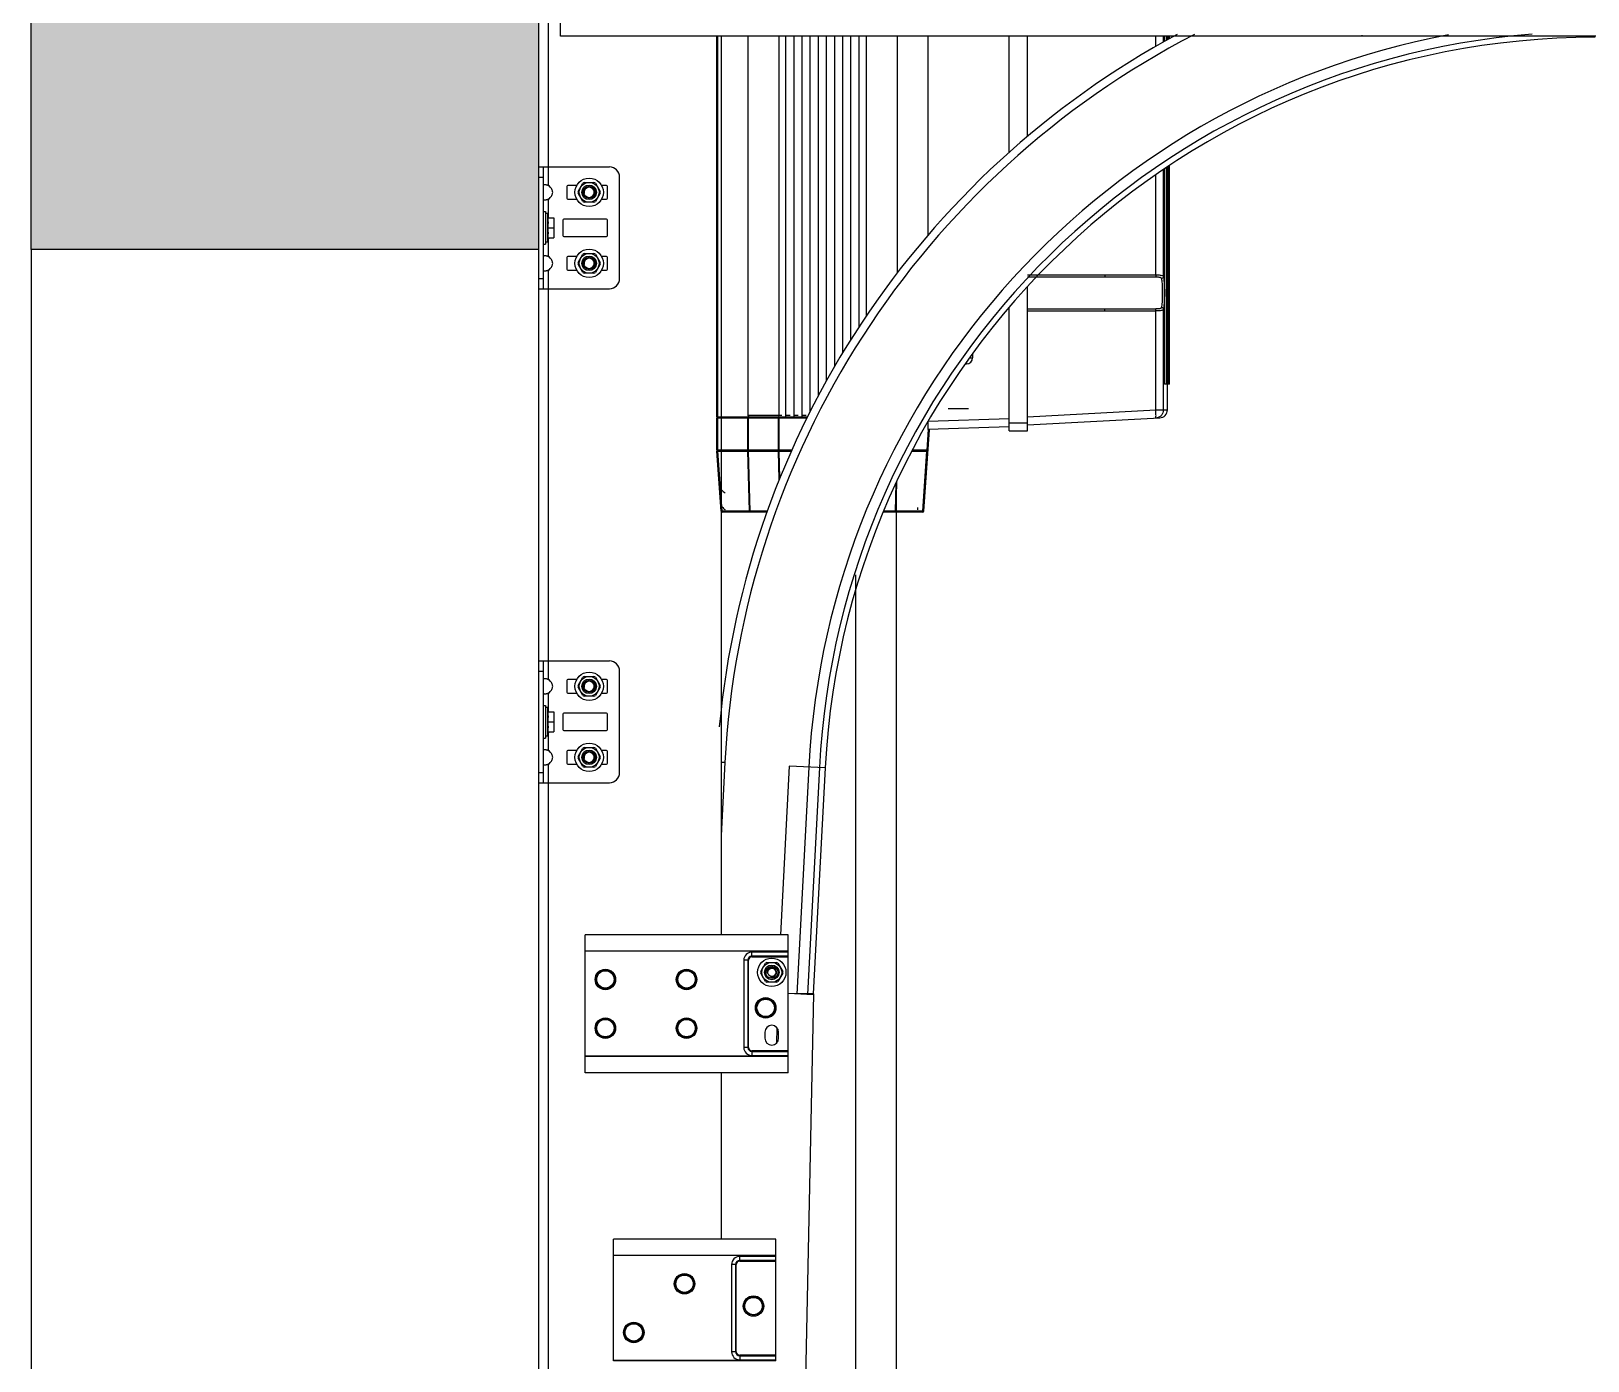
# Model space of a CAD drawing. Header units: millimetres. Extents: x 21899 to 38731, y -5425 to 3612.
# Drawn here: x 26306 to 27073, y 2404 to 3059 of the extents above; entities that cross this region are included whole.
import ezdxf

# ---------------------------------------------------------------- set-up
doc = ezdxf.new("R2010")
doc.units = ezdxf.units.MM
doc.layers.add('dwgmodels.com', color=250, linetype='Continuous')

msp = doc.modelspace()

# ---------------------------------------------------------------- hatches: boundary and pattern name
at = {"layer": 'dwgmodels.com', "true_color": 0xc7c8ca}
h = msp.add_hatch(color=9, dxfattribs=at)
h.dxf.hatch_style = 1
h.paths.add_polyline_path([(26306.15, 2951.43), (26306.15, 3612), (29628.98, 3612), (29628.98, 3362), (26556.15, 3362), (26556.15, 2951.43)])

# ---------------------------------------------------------------- linework, layer by layer
at = {"color": 9, "linetype": 'Continuous'}
for p, q in [((26561.15, 2982.88), (26561.15, 3099.5)), ((26644.65, 2869), (26644.65, 3056.5)), ((26860.41, 3051.55), (26860.41, 3056.5)), ((26864.19, 3053.7), (26864.19, 3056.5)), ((26556.15, 2987.09), (26558.65, 2987.09)), ((26860.41, 2938.9), (26860.41, 2988.27)), ((26864.19, 2938.05), (26864.19, 2990.86)), ((26561.15, 2967.09), (26561.15, 2976.29)), ((26561.15, 2947.88), (26561.15, 2957.09)), ((26561.15, 2739.38), (26561.15, 2941.29)), ((26797.15, 2939), (26860.41, 2939)), ((26556.15, 2937.09), (26558.65, 2937.09)), ((26860.41, 2921), (26797.15, 2921)), ((26860.41, 2872.31), (26860.41, 2921.1)), ((26864.19, 2872.31), (26864.19, 2921.95)), ((26767.15, 2896.07), (26767.15, 2895)), ((26768.53, 2898), (26770.15, 2898)), ((26797.15, 2868.99), (26860.41, 2872.31)), ((26860.41, 2872.31), (26864.19, 2872.31)), ((26644.65, 2852.5), (26644.65, 2868.5)), ((26659.18, 2868.5), (26659.18, 2852.5)), ((26659.53, 2868.5), (26659.53, 2852.5)), ((26674.47, 2852.5), (26674.47, 2868.5)), ((26674.82, 2852.5), (26674.82, 2868.5)), ((26747.69, 2852.5), (26748.39, 2862.61)), ((26788.15, 2868), (26748.15, 2866.6)), ((26788.15, 2866), (26797.15, 2866)), ((26646.72, 2822.47), (26644.65, 2852)), ((26659.18, 2852), (26660.03, 2822.47)), ((26659.53, 2852), (26660.38, 2822.47)), ((26674.87, 2838.05), (26674.47, 2852)), ((26675.2, 2838.86), (26674.82, 2852)), ((26745.59, 2822.47), (26747.65, 2852)), ((26732.32, 2836.1), (26731.92, 2822.47)), ((26732.69, 2836.91), (26732.27, 2822.47)), ((26646.72, 2822.47), (26646.72, 2822)), ((26660.03, 2822.47), (26646.72, 2822.47)), ((26660.03, 2822), (26660.03, 2822.47)), ((26668.94, 2822.47), (26660.38, 2822.47)), ((26731.92, 2822.47), (26726.3, 2822.47)), ((26745.59, 2822.47), (26732.27, 2822.47)), ((26732.27, 2822.47), (26732.27, 2822)), ((26745.59, 2822), (26745.59, 2822.47)), ((26556.15, 2743.59), (26558.65, 2743.59)), ((26561.15, 2723.59), (26561.15, 2732.79)), ((26561.15, 2704.38), (26561.15, 2713.59)), ((26556.15, 2693.59), (26558.65, 2693.59)), ((26561.15, 2239.38), (26561.15, 2697.79)), ((26648.03, 2698.48), (26646.15, 2698.58)), ((26648.03, 2698.48), (26646.15, 2662.62)), ((26679.79, 2696.81), (26675.43, 2613.59)), ((26697.46, 2695.89), (26679.79, 2696.81)), ((26689.42, 2696.31), (26683.55, 2584.42)), ((26694.61, 2696.04), (26688.75, 2584.15)), ((26679.15, 2605.46), (26579.15, 2605.46)), ((26657.37, 2601.09), (26657.37, 2558.09)), ((26659.65, 2601.09), (26657.37, 2601.09)), ((26659.35, 2601.09), (26659.35, 2558.09)), ((26659.65, 2558.09), (26659.65, 2601.09)), ((26661.35, 2602.79), (26661.35, 2605.07)), ((26679.15, 2605.07), (26661.35, 2605.07)), ((26679.15, 2603.08), (26661.35, 2603.08)), ((26661.35, 2602.79), (26679.15, 2602.79)), ((26673.6, 2567.92), (26673.44, 2560.1)), ((26659.65, 2558.09), (26657.37, 2558.09)), ((26661.35, 2556.39), (26661.35, 2554.11)), ((26679.15, 2556.39), (26661.35, 2556.39)), ((26661.35, 2556.09), (26679.15, 2556.09)), ((26679.15, 2553.71), (26579.15, 2553.71)), ((26661.35, 2554.11), (26679.15, 2554.11)), ((26673.15, 2455.46), (26593.15, 2455.46)), ((26655.35, 2452.79), (26655.35, 2455.07)), ((26673.15, 2455.07), (26655.35, 2455.07)), ((26651.37, 2451.09), (26651.37, 2408.09)), ((26653.65, 2451.09), (26651.37, 2451.09)), ((26653.35, 2451.09), (26653.35, 2408.09)), ((26653.65, 2408.09), (26653.65, 2451.09)), ((26673.15, 2453.08), (26655.35, 2453.08)), ((26655.35, 2452.79), (26673.15, 2452.79)), ((26673.15, 2403.71), (26593.15, 2403.71)), ((26653.65, 2408.09), (26651.37, 2408.09)), ((26655.35, 2406.39), (26655.35, 2404.11)), ((26673.15, 2406.39), (26655.35, 2406.39)), ((26655.35, 2406.09), (26673.15, 2406.09)), ((26655.35, 2404.11), (26673.15, 2404.11))]:
    msp.add_line(p, q, dxfattribs=at)
at = {"color": 7, "linetype": 'Continuous'}
for p, q in [((26566.98, 3056.5), (26566.98, 3099.5)), ((27566.98, 3056.5), (26566.98, 3056.5)), ((26644.15, 2869), (26644.15, 3056.5)), ((26646.15, 3056.5), (26646.15, 2613.59)), ((26659.38, 3056.5), (26659.38, 2869.5)), ((26674.61, 3056.5), (26674.61, 2869.5)), ((26678.15, 2869), (26678.15, 3056.5)), ((26682.15, 2869), (26682.15, 3056.5)), ((26686.15, 2869), (26686.15, 3056.5)), ((26690.15, 2871.74), (26690.15, 3056.5)), ((26694.15, 2879.45), (26694.15, 3056.5)), ((26698.15, 2886.81), (26698.15, 3056.5)), ((26702.15, 2893.84), (26702.15, 3056.5)), ((26706.15, 2900.58), (26706.15, 3056.5)), ((26710.15, 2907.06), (26710.15, 3056.5)), ((26714.15, 2913.29), (26714.15, 3056.5)), ((26717.69, 3056.5), (26717.69, 2918.61)), ((26732.92, 3056.5), (26732.92, 2939.76)), ((26748.15, 2958.52), (26748.15, 3056.5)), ((26788.15, 2999.3), (26788.15, 3056.5)), ((26797.15, 3007.12), (26797.15, 3056.5)), ((26864.63, 3053.95), (26864.63, 3056.5)), ((26865.64, 3054.51), (26865.64, 3056.5)), ((26865.8, 3054.6), (26865.8, 3056.5)), ((26866.46, 3054.97), (26866.46, 3056.5)), ((26866.57, 3055.03), (26866.57, 3056.5)), ((26866.97, 3055.25), (26866.97, 3056.5)), ((26867.02, 3055.28), (26867.02, 3056.5)), ((26867.15, 3055.35), (26867.15, 3056.5)), ((26556.15, 2992.09), (26591.15, 2992.09)), ((26558.65, 2932.09), (26558.65, 2992.09)), ((26866.46, 2885), (26866.46, 2992.38)), ((26866.57, 2885), (26866.57, 2992.45)), ((26866.97, 2885), (26866.97, 2992.72)), ((26867.02, 2885), (26867.02, 2992.75)), ((26867.15, 2885), (26867.15, 2992.84)), ((26578.78, 2984.49), (26583.52, 2984.49)), ((26596.15, 2937.09), (26596.15, 2987.09)), ((26864.63, 2885), (26864.63, 2991.16)), ((26865.64, 2885), (26865.64, 2991.83)), ((26865.8, 2885), (26865.8, 2991.94)), ((26570.15, 2982.49), (26570.15, 2976.69)), ((26575.05, 2982.99), (26570.65, 2982.99)), ((26575.72, 2979.99), (26578.09, 2984.09)), ((26578.09, 2975.08), (26575.72, 2979.18)), ((26584.22, 2984.09), (26586.59, 2979.99)), ((26586.59, 2979.18), (26584.22, 2975.08)), ((26589.65, 2982.99), (26587.26, 2982.99)), ((26590.15, 2976.69), (26590.15, 2982.49)), ((26558.65, 2970.09), (26559.65, 2970.09)), ((26559.65, 2970.09), (26559.65, 2954.09)), ((26559.75, 2955.09), (26559.75, 2969.09)), ((26560.75, 2969.09), (26559.75, 2969.09)), ((26560.75, 2955.09), (26560.75, 2969.09)), ((26561.04, 2967.09), (26560.75, 2969.09)), ((26570.65, 2976.19), (26575.05, 2976.19)), ((26583.52, 2974.68), (26578.78, 2974.68)), ((26587.26, 2976.19), (26589.65, 2976.19)), ((26559.75, 2965.09), (26559.65, 2965.09)), ((26560.93, 2967.09), (26563.75, 2967.09)), ((26560.93, 2962.09), (26563.75, 2962.09)), ((26563.75, 2967.09), (26563.75, 2957.09)), ((26568.15, 2965.84), (26568.15, 2958.34)), ((26589.65, 2966.34), (26568.65, 2966.34)), ((26590.15, 2958.34), (26590.15, 2965.84)), ((26558.65, 2954.09), (26559.65, 2954.09)), ((26559.75, 2959.09), (26559.65, 2959.09)), ((26560.75, 2955.09), (26559.75, 2955.09)), ((26561.04, 2957.09), (26560.75, 2955.09)), ((26560.93, 2957.09), (26563.75, 2957.09)), ((26568.65, 2957.84), (26589.65, 2957.84)), ((26306.15, 2951.43), (26306.15, 264.59)), ((26556.15, 2951.43), (26306.15, 2951.43)), ((26556.15, 2951.43), (26556.15, 264.59)), ((26570.15, 2947.49), (26570.15, 2941.69)), ((26575.05, 2947.99), (26570.65, 2947.99)), ((26575.72, 2944.99), (26578.09, 2949.09)), ((26578.78, 2949.49), (26583.52, 2949.49)), ((26584.22, 2949.09), (26586.59, 2944.99)), ((26589.65, 2947.99), (26587.26, 2947.99)), ((26590.15, 2941.69), (26590.15, 2947.49)), ((26570.65, 2941.19), (26575.05, 2941.19)), ((26578.09, 2940.08), (26575.72, 2944.18)), ((26583.52, 2939.68), (26578.78, 2939.68)), ((26586.59, 2944.18), (26584.22, 2940.08)), ((26587.26, 2941.19), (26589.65, 2941.19)), ((26556.15, 2932.09), (26591.15, 2932.09)), ((26797.15, 2938), (26860.38, 2938)), ((26797.15, 2862), (26797.15, 2933.13)), ((26788.15, 2862), (26788.15, 2922.98)), ((26860.38, 2922), (26797.15, 2922)), ((26770.15, 2900.23), (26770.15, 2898)), ((26766.4, 2895), (26767.15, 2895)), ((26866.46, 2885), (26864.63, 2885)), ((26866.15, 2872.4), (26866.15, 2885)), ((26866.97, 2885), (26866.57, 2885)), ((26867.15, 2885), (26867.02, 2885)), ((26659.38, 2869.5), (26660.09, 2869)), ((26676.15, 2869.5), (26659.38, 2869.5)), ((26674.82, 2869), (26674.61, 2869.5)), ((26680.15, 2869.5), (26678.15, 2869.5)), ((26684.15, 2869.5), (26682.15, 2869.5)), ((26688.15, 2869.5), (26686.15, 2869.5)), ((26758.15, 2873), (26768.15, 2873)), ((26644.15, 2868.5), (26644.65, 2869)), ((26644.15, 2869), (26688.78, 2869)), ((26644.15, 2852.5), (26644.15, 2868.5)), ((26644.65, 2868.5), (26659.18, 2868.5)), ((26659.37, 2868.46), (26659.59, 2869)), ((26659.53, 2868.5), (26674.47, 2868.5)), ((26674.63, 2868.54), (26674.82, 2869)), ((26674.82, 2868.5), (26688.53, 2868.5)), ((26746.09, 2822.47), (26748.89, 2862.55)), ((26748.15, 2862.6), (26748.15, 2866.52)), ((26788.15, 2864), (26748.15, 2862.6)), ((26788.15, 2862), (26797.15, 2862)), ((26797.15, 2865), (26862.36, 2868.42)), ((26644.65, 2852), (26644.15, 2852.5)), ((26646.22, 2822.47), (26644.15, 2852)), ((26644.15, 2852), (26680.78, 2852)), ((26659.18, 2852.5), (26644.65, 2852.5)), ((26659.37, 2852.54), (26659.59, 2852)), ((26674.47, 2852.5), (26659.53, 2852.5)), ((26674.63, 2852.46), (26674.77, 2852.12)), ((26681, 2852.5), (26674.82, 2852.5)), ((26740.16, 2852), (26748.15, 2852)), ((26747.69, 2852.5), (26740.42, 2852.5)), ((26732.45, 2832.81), (26732.45, 1399.94)), ((26743.15, 2823), (26743.15, 2824.16)), ((26668.77, 2822), (26646.72, 2822)), ((26745.59, 2822), (26726.11, 2822)), ((26712.45, 2791.09), (26712.45, 1399.94)), ((26556.15, 2748.59), (26591.15, 2748.59)), ((26558.65, 2688.59), (26558.65, 2748.59)), ((26570.15, 2738.99), (26570.15, 2733.19)), ((26575.05, 2739.49), (26570.65, 2739.49)), ((26575.72, 2736.49), (26578.09, 2740.59)), ((26578.78, 2740.99), (26583.52, 2740.99)), ((26584.22, 2740.59), (26586.59, 2736.49)), ((26589.65, 2739.49), (26587.26, 2739.49)), ((26590.15, 2733.19), (26590.15, 2738.99)), ((26596.15, 2693.59), (26596.15, 2743.59)), ((26570.65, 2732.69), (26575.05, 2732.69)), ((26578.09, 2731.58), (26575.72, 2735.68)), ((26586.59, 2735.68), (26584.22, 2731.58)), ((26587.26, 2732.69), (26589.65, 2732.69)), ((26558.65, 2726.59), (26559.65, 2726.59)), ((26559.65, 2726.59), (26559.65, 2710.59)), ((26559.75, 2711.59), (26559.75, 2725.59)), ((26560.75, 2725.59), (26559.75, 2725.59)), ((26560.75, 2711.59), (26560.75, 2725.59)), ((26561.04, 2723.59), (26560.75, 2725.59)), ((26560.93, 2723.59), (26563.75, 2723.59)), ((26563.75, 2723.59), (26563.75, 2713.59)), ((26583.52, 2731.18), (26578.78, 2731.18)), ((26559.75, 2721.59), (26559.65, 2721.59)), ((26560.93, 2718.59), (26563.75, 2718.59)), ((26568.15, 2722.34), (26568.15, 2714.84)), ((26589.65, 2722.84), (26568.65, 2722.84)), ((26590.15, 2714.84), (26590.15, 2722.34)), ((26558.65, 2710.59), (26559.65, 2710.59)), ((26559.75, 2715.59), (26559.65, 2715.59)), ((26560.75, 2711.59), (26559.75, 2711.59)), ((26561.04, 2713.59), (26560.75, 2711.59)), ((26560.93, 2713.59), (26563.75, 2713.59)), ((26568.65, 2714.34), (26589.65, 2714.34)), ((26570.15, 2703.99), (26570.15, 2698.19)), ((26575.05, 2704.49), (26570.65, 2704.49)), ((26575.72, 2701.49), (26578.09, 2705.59)), ((26578.09, 2696.58), (26575.72, 2700.68)), ((26578.78, 2705.99), (26583.52, 2705.99)), ((26584.22, 2705.59), (26586.59, 2701.49)), ((26586.59, 2700.68), (26584.22, 2696.58)), ((26589.65, 2704.49), (26587.26, 2704.49)), ((26590.15, 2698.19), (26590.15, 2703.99)), ((26570.65, 2697.69), (26575.05, 2697.69)), ((26583.52, 2696.18), (26578.78, 2696.18)), ((26587.26, 2697.69), (26589.65, 2697.69)), ((26697.46, 2695.89), (26691.63, 2584.5)), ((26556.15, 2688.59), (26591.15, 2688.59)), ((26665.72, 2595.49), (26668.09, 2599.59)), ((26668.09, 2590.58), (26665.72, 2594.68)), ((26668.78, 2599.99), (26673.52, 2599.99)), ((26674.22, 2599.59), (26676.59, 2595.49)), ((26676.59, 2594.68), (26674.22, 2590.58)), ((26673.52, 2590.18), (26668.78, 2590.18)), ((26691.64, 2584.49), (26656.64, 867.85)), ((26691.64, 2584.49), (26679.15, 2584.75)), ((26691.6, 2584), (26679.15, 2584.65)), ((26646.15, 2545.59), (26646.15, 2463.59))]:
    msp.add_line(p, q, dxfattribs=at)
at = {"color": 3, "linetype": 'Continuous'}
for p, q in [((26579.15, 2553.6), (26579.15, 2613.59)), ((26679.15, 2613.59), (26579.15, 2613.59)), ((26679.15, 2553.6), (26679.15, 2613.59)), ((26679.15, 2605.59), (26579.15, 2605.59)), ((26667.75, 2565.59), (26667.75, 2562.59)), ((26674.55, 2562.59), (26674.55, 2565.59)), ((26579.15, 2545.59), (26579.15, 2553.59)), ((26679.15, 2553.59), (26579.15, 2553.59)), ((26679.15, 2545.59), (26679.15, 2553.59)), ((26679.15, 2545.59), (26579.15, 2545.59)), ((26593.15, 2403.6), (26593.15, 2463.59)), ((26673.15, 2463.59), (26593.15, 2463.59)), ((26673.15, 2403.6), (26673.15, 2463.59)), ((26673.15, 2455.59), (26593.15, 2455.59)), ((26673.15, 2403.59), (26593.15, 2403.59))]:
    msp.add_line(p, q, dxfattribs=at)
at = {"color": 7, "linetype": 'Continuous'}
for centre, radius in [((26581.15, 2979.59), 7), ((26581.15, 2979.59), 4.88), ((26581.15, 2979.59), 3.6), ((26581.15, 2979.59), 3), ((26581.15, 2979.59), 2.65), ((26581.15, 2944.59), 7), ((26581.15, 2944.59), 4.88), ((26581.15, 2944.59), 3.6), ((26581.15, 2944.59), 3), ((26581.15, 2944.59), 2.65), ((26581.15, 2736.09), 7), ((26581.15, 2736.09), 4.88), ((26581.15, 2736.09), 3.6), ((26581.15, 2736.09), 3), ((26581.15, 2736.09), 2.65), ((26581.15, 2701.09), 7), ((26581.15, 2701.09), 4.88), ((26581.15, 2701.09), 3.6), ((26581.15, 2701.09), 3), ((26581.15, 2701.09), 2.65), ((26671.15, 2595.09), 7), ((26589.15, 2591.59), 5.04), ((26589.15, 2591.59), 4.48), ((26629.15, 2591.59), 5.04), ((26629.15, 2591.59), 4.48), ((26671.15, 2595.09), 4.88), ((26671.15, 2595.09), 3.6), ((26671.15, 2595.09), 3), ((26671.15, 2595.09), 2), ((26668.15, 2577.59), 5.04), ((26668.15, 2577.59), 4.48), ((26589.15, 2567.59), 5.04), ((26589.15, 2567.59), 4.48), ((26629.15, 2567.59), 5.04), ((26629.15, 2567.59), 4.48), ((26628.15, 2441.59), 5.04), ((26628.15, 2441.59), 4.48), ((26662.15, 2430.59), 5.04), ((26662.15, 2430.59), 4.48), ((26603.15, 2417.59), 5.04), ((26603.15, 2417.59), 4.48)]:
    msp.add_circle(centre, radius, dxfattribs=at)
at = {"color": 9, "linetype": 'Continuous'}
for centre, radius in [((26589.15, 2591.59), 5), ((26589.15, 2591.59), 4.28), ((26629.15, 2591.59), 5), ((26629.15, 2591.59), 4.28), ((26668.15, 2577.59), 5), ((26668.15, 2577.59), 4.28), ((26589.15, 2567.59), 5), ((26589.15, 2567.59), 4.28), ((26629.15, 2567.59), 5), ((26629.15, 2567.59), 4.28), ((26628.15, 2441.59), 5), ((26628.15, 2441.59), 4.28), ((26662.15, 2430.59), 5), ((26662.15, 2430.59), 4.28), ((26603.15, 2417.59), 5), ((26603.15, 2417.59), 4.28)]:
    msp.add_circle(centre, radius, dxfattribs=at)
at = {"color": 7, "linetype": 'Continuous'}
for centre, radius, start, end in [((27076.94, 2676), 433.5, 118.38456, 174.68944), ((27076.94, 2676), 380, 90, 177), ((26591.15, 2987.09), 5, 0, 90), ((26581.15, 2979.59), 5.45, 115.7542, 124.2458), ((26581.15, 2979.59), 5.45, 55.7542, 64.2458), ((26570.65, 2982.49), 0.5, 90, 180), ((26570.65, 2976.69), 0.5, 180, 270), ((26581.15, 2979.59), 5.45, 175.7542, 184.2458), ((26581.15, 2979.59), 5.45, 355.7542, 4.2458), ((26589.65, 2982.49), 0.5, 0, 90), ((26589.65, 2976.69), 0.5, 270, 0), ((26581.15, 2979.59), 5.45, 235.7542, 244.2458), ((26581.15, 2979.59), 5.45, 295.7542, 304.2458), ((26568.65, 2965.84), 0.5, 90, 180), ((26589.65, 2965.84), 0.5, 0, 90), ((26568.65, 2958.34), 0.5, 180, 270), ((26589.65, 2958.34), 0.5, 270, 0), ((26570.65, 2947.49), 0.5, 90, 180), ((26581.15, 2944.59), 5.45, 115.7542, 124.2458), ((26581.15, 2944.59), 5.45, 55.7542, 64.2458), ((26589.65, 2947.49), 0.5, 0, 90), ((26570.65, 2941.69), 0.5, 180, 270), ((26581.15, 2944.59), 5.45, 175.7542, 184.2458), ((26581.15, 2944.59), 5.45, 235.7542, 244.2458), ((26581.15, 2944.59), 5.45, 295.7542, 304.2458), ((26581.15, 2944.59), 5.45, 355.7542, 4.2458), ((26589.65, 2941.69), 0.5, 270, 0), ((26591.15, 2937.09), 5, 270, 0), ((26767.15, 2898), 3, 270, 0), ((26862.15, 2872.41), 4, 273, 0), ((26646.72, 2822.5), 0.5, 184, 270), ((26745.59, 2822.5), 0.5, 270, 356), ((26591.15, 2743.59), 5, 0, 90), ((26570.65, 2738.99), 0.5, 90, 180), ((26581.15, 2736.09), 5.45, 115.7542, 124.2458), ((26581.15, 2736.09), 5.45, 55.7542, 64.2458), ((26589.65, 2738.99), 0.5, 0, 90), ((26570.65, 2733.19), 0.5, 180, 270), ((26581.15, 2736.09), 5.45, 175.7542, 184.2458), ((26581.15, 2736.09), 5.45, 235.7542, 244.2458), ((26581.15, 2736.09), 5.45, 295.7542, 304.2458), ((26581.15, 2736.09), 5.45, 355.7542, 4.2458), ((26589.65, 2733.19), 0.5, 270, 0), ((26568.65, 2722.34), 0.5, 90, 180), ((26589.65, 2722.34), 0.5, 0, 90), ((26568.65, 2714.84), 0.5, 180, 270), ((26589.65, 2714.84), 0.5, 270, 0), ((26570.65, 2703.99), 0.5, 90, 180), ((26581.15, 2701.09), 5.45, 175.7542, 184.2458), ((26581.15, 2701.09), 5.45, 115.7542, 124.2458), ((26581.15, 2701.09), 5.45, 55.7542, 64.2458), ((26581.15, 2701.09), 5.45, 355.7542, 4.2458), ((26589.65, 2703.99), 0.5, 0, 90), ((26570.65, 2698.19), 0.5, 180, 270), ((26581.15, 2701.09), 5.45, 235.7542, 244.2458), ((26581.15, 2701.09), 5.45, 295.7542, 304.2458), ((26589.65, 2698.19), 0.5, 270, 0), ((26591.15, 2693.59), 5, 270, 0), ((26671.15, 2595.09), 5.45, 175.7542, 184.2458), ((26671.15, 2595.09), 5.45, 115.7542, 124.2458), ((26671.15, 2595.09), 5.45, 55.7542, 64.2458), ((26671.15, 2595.09), 5.45, 355.7542, 4.2458), ((26671.15, 2595.09), 5.45, 235.7542, 244.2458), ((26671.15, 2595.09), 5.45, 295.7542, 304.2458)]:
    msp.add_arc(centre, radius, start, end, dxfattribs=at)
at = {"color": 9, "linetype": 'Continuous'}
for centre, radius, start, end in [((27076.94, 2676), 429.5, 117.37508, 177), ((27076.94, 2676), 388.06, 100.72341, 177), ((27076.94, 2676), 382.86, 94.65631, 177), ((27076.94, 2676), 397.7, 106.76315, 106.91147), ((26661.35, 2601.09), 3.98, 90, 180), ((26661.35, 2601.09), 2, 90, 180), ((26661.35, 2601.09), 1.7, 90, 180), ((26661.35, 2558.09), 3.98, 180, 270), ((26661.35, 2558.09), 2, 180, 270), ((26661.35, 2558.09), 1.7, 180, 270), ((26655.35, 2451.09), 3.98, 90, 180), ((26655.35, 2451.09), 2, 90, 180), ((26655.35, 2451.09), 1.7, 90, 180), ((26655.35, 2408.09), 3.98, 180, 270), ((26655.35, 2408.09), 2, 180, 270), ((26655.35, 2408.09), 1.7, 180, 270)]:
    msp.add_arc(centre, radius, start, end, dxfattribs=at)
at = {"color": 2, "linetype": 'Continuous'}
for centre, radius in [((26581.15, 2979.59), 2.5), ((26581.15, 2944.59), 2.5), ((26581.15, 2736.09), 2.5), ((26581.15, 2701.09), 2.5), ((26671.15, 2595.09), 2.4)]:
    msp.add_arc(centre, radius, 255, 195, dxfattribs=at)
at = {"color": 3, "linetype": 'Continuous'}
for centre, start, end in [((26671.15, 2565.59), 0, 180), ((26671.15, 2562.59), 180, 0)]:
    msp.add_arc(centre, 3.4, start, end, dxfattribs=at)
at = {"color": 7, "linetype": 'Continuous'}
for points, start_tangent, end_tangent in [([(26558.65, 2982.88), (26558.7, 2983.14), (26558.83, 2983.31), (26559.06, 2983.4), (26559.38, 2983.44), (26559.78, 2983.4), (26560.22, 2983.31), (26560.69, 2983.14), (26561.15, 2982.88)], (0, 1), (0.836124, -0.548541)), ([(26561.15, 2976.29), (26561.99, 2976.96), (26562.59, 2977.69), (26562.98, 2978.44), (26563.16, 2979.2), (26563.16, 2979.97), (26562.98, 2980.73), (26562.59, 2981.48), (26561.99, 2982.21), (26561.15, 2982.88)], (0.836124, 0.548541), (-0.836124, 0.548541)), ([(26561.15, 2976.29), (26560.69, 2976.03), (26560.22, 2975.86), (26559.78, 2975.77), (26559.38, 2975.73), (26559.06, 2975.77), (26558.83, 2975.86), (26558.7, 2976.03), (26558.65, 2976.29)], (-0.836124, -0.548541), (0, 1)), ([(26559.65, 2965.92), (26559.75, 2965.91)], (0.994106, -0.108417), (0.989958, -0.14136)), ([(26560.93, 2962.09), (26560.93, 2962.17), (26560.94, 2962.25), (26560.95, 2962.33), (26560.95, 2962.4), (26560.96, 2962.48), (26560.96, 2962.56), (26560.97, 2962.64), (26560.97, 2962.72), (26560.98, 2962.8), (26560.98, 2962.87), (26560.99, 2962.95), (26560.99, 2963.03), (26561, 2963.11), (26561, 2963.18), (26561.01, 2963.26), (26561.01, 2963.34), (26561.01, 2963.42), (26561.02, 2963.49), (26561.02, 2963.57), (26561.02, 2963.65), (26561.02, 2963.73), (26561.03, 2963.8), (26561.03, 2963.88), (26561.03, 2963.96), (26561.03, 2964.04), (26561.03, 2964.12), (26561.04, 2964.19), (26561.04, 2964.27), (26561.04, 2964.35), (26561.04, 2964.43), (26561.04, 2964.51), (26561.04, 2964.59), (26561.04, 2964.66), (26561.04, 2964.74), (26561.04, 2964.82), (26561.04, 2964.9), (26561.04, 2964.98), (26561.03, 2965.05), (26561.03, 2965.13), (26561.03, 2965.21), (26561.03, 2965.29), (26561.03, 2965.37), (26561.02, 2965.44), (26561.02, 2965.52), (26561.02, 2965.6), (26561.02, 2965.68), (26561.01, 2965.75), (26561.01, 2965.83), (26561.01, 2965.91), (26561, 2965.99), (26561, 2966.06), (26560.99, 2966.14), (26560.99, 2966.22), (26560.98, 2966.3), (26560.98, 2966.37), (26560.97, 2966.45), (26560.97, 2966.53), (26560.96, 2966.61), (26560.96, 2966.69), (26560.95, 2966.77), (26560.95, 2966.85), (26560.94, 2966.92), (26560.93, 2967), (26560.93, 2967.09)], (0.082199, 0.996616), (-0.082199, 0.996616)), ([(26560.93, 2957.09), (26560.93, 2957.17), (26560.94, 2957.25), (26560.95, 2957.33), (26560.95, 2957.4), (26560.96, 2957.48), (26560.96, 2957.56), (26560.97, 2957.64), (26560.97, 2957.72), (26560.98, 2957.8), (26560.98, 2957.87), (26560.99, 2957.95), (26560.99, 2958.03), (26561, 2958.11), (26561, 2958.18), (26561.01, 2958.26), (26561.01, 2958.34), (26561.01, 2958.42), (26561.02, 2958.49), (26561.02, 2958.57), (26561.02, 2958.65), (26561.02, 2958.73), (26561.03, 2958.8), (26561.03, 2958.88), (26561.03, 2958.96), (26561.03, 2959.04), (26561.03, 2959.12), (26561.04, 2959.19), (26561.04, 2959.27), (26561.04, 2959.35), (26561.04, 2959.43), (26561.04, 2959.51), (26561.04, 2959.59), (26561.04, 2959.66), (26561.04, 2959.74), (26561.04, 2959.82), (26561.04, 2959.9), (26561.04, 2959.98), (26561.03, 2960.05), (26561.03, 2960.13), (26561.03, 2960.21), (26561.03, 2960.29), (26561.03, 2960.37), (26561.02, 2960.44), (26561.02, 2960.52), (26561.02, 2960.6), (26561.02, 2960.68), (26561.01, 2960.75), (26561.01, 2960.83), (26561.01, 2960.91), (26561, 2960.99), (26561, 2961.06), (26560.99, 2961.14), (26560.99, 2961.22), (26560.98, 2961.3), (26560.98, 2961.37), (26560.97, 2961.45), (26560.97, 2961.53), (26560.96, 2961.61), (26560.96, 2961.69), (26560.95, 2961.77), (26560.95, 2961.85), (26560.94, 2961.92), (26560.93, 2962), (26560.93, 2962.09)], (0.082199, 0.996616), (-0.082199, 0.996616)), ([(26559.75, 2958.26), (26559.65, 2958.25)], (-0.989958, -0.14136), (-0.994106, -0.108417)), ([(26558.65, 2947.88), (26558.7, 2948.14), (26558.83, 2948.31), (26559.06, 2948.4), (26559.38, 2948.44), (26559.78, 2948.4), (26560.22, 2948.31), (26560.69, 2948.14), (26561.15, 2947.88)], (0, 1), (0.836124, -0.548541)), ([(26561.15, 2941.29), (26561.99, 2941.96), (26562.59, 2942.69), (26562.98, 2943.44), (26563.16, 2944.2), (26563.16, 2944.97), (26562.98, 2945.73), (26562.59, 2946.48), (26561.99, 2947.21), (26561.15, 2947.88)], (0.836124, 0.548541), (-0.836124, 0.548541)), ([(26561.15, 2941.29), (26560.69, 2941.03), (26560.22, 2940.86), (26559.78, 2940.77), (26559.38, 2940.73), (26559.06, 2940.77), (26558.83, 2940.86), (26558.7, 2941.03), (26558.65, 2941.29)], (-0.836124, -0.548541), (0, 1)), ([(26644.3, 2868.65), (26644.46, 2868.54)], (0.137392, -0.137392), (0.181051, -0.075329)), ([(26644.46, 2868.54), (26644.55, 2868.51)], (0.091055, -0.037885), (0.096538, -0.019283)), ([(26644.55, 2868.51), (26644.65, 2868.5)], (0.096974, -0.01937), (0.09816, 0)), ([(26659.18, 2868.5), (26659.27, 2868.49), (26659.37, 2868.46)], (0.196034, 0), (0.181112, -0.075019)), ([(26659.37, 2868.46), (26659.45, 2868.49), (26659.53, 2868.5)], (0.15464, 0.064054), (0.167381, 0)), ([(26674.47, 2868.5), (26674.54, 2868.51), (26674.63, 2868.54)], (0.167381, 0), (0.15464, 0.064054)), ([(26674.63, 2868.54), (26674.72, 2868.51), (26674.82, 2868.5)], (0.181112, -0.075019), (0.196034, 0)), ([(26644.37, 2852.41), (26644.3, 2852.35)], (-0.080532, -0.054144), (-0.068126, -0.068126)), ([(26644.65, 2852.5), (26644.46, 2852.46), (26644.37, 2852.41)], (-0.293836, 0), (-0.245609, -0.165131)), ([(26659.27, 2852.51), (26659.18, 2852.5)], (-0.096092, -0.019057), (-0.09773, 0)), ([(26659.37, 2852.54), (26659.27, 2852.51)], (-0.090821, -0.037619), (-0.096656, -0.019168)), ([(26659.45, 2852.51), (26659.37, 2852.54)], (-0.089124, 0.020871), (-0.084304, 0.03492)), ([(26659.53, 2852.5), (26659.45, 2852.51)], (-0.076131, 0), (-0.074357, 0.017413)), ([(26674.53, 2852.49), (26674.47, 2852.5)], (-0.062143, 0.01258), (-0.063163, 0)), ([(26674.63, 2852.46), (26674.54, 2852.49), (26674.53, 2852.49)], (-0.096285, 0.039882), (-0.102534, 0.020757)), ([(26674.82, 2852.5), (26674.72, 2852.49), (26674.63, 2852.46)], (-0.196034, 0), (-0.181112, -0.075019)), ([(26747.75, 2852.5), (26747.69, 2852.5)], (-0.06758, 0.009391), (-0.06777, 0)), ([(26748.15, 2852), (26748.13, 2852.19), (26748.03, 2852.35), (26747.88, 2852.46), (26747.75, 2852.5)], (0.04858, 0.694729), (-0.69447, 0.096509)), ([(26558.65, 2739.38), (26558.7, 2739.64), (26558.83, 2739.81), (26559.06, 2739.9), (26559.38, 2739.94), (26559.78, 2739.9), (26560.22, 2739.81), (26560.69, 2739.64), (26561.15, 2739.38)], (0, 1), (0.836124, -0.548541)), ([(26561.15, 2732.79), (26561.99, 2733.46), (26562.59, 2734.19), (26562.98, 2734.94), (26563.16, 2735.7), (26563.16, 2736.47), (26562.98, 2737.23), (26562.59, 2737.98), (26561.99, 2738.71), (26561.15, 2739.38)], (0.836124, 0.548541), (-0.836124, 0.548541)), ([(26561.15, 2732.79), (26560.69, 2732.53), (26560.22, 2732.36), (26559.78, 2732.27), (26559.38, 2732.23), (26559.06, 2732.27), (26558.83, 2732.36), (26558.7, 2732.53), (26558.65, 2732.79)], (-0.836124, -0.548541), (0, 1)), ([(26560.93, 2718.59), (26560.93, 2718.67), (26560.94, 2718.75), (26560.95, 2718.83), (26560.95, 2718.9), (26560.96, 2718.98), (26560.96, 2719.06), (26560.97, 2719.14), (26560.97, 2719.22), (26560.98, 2719.3), (26560.98, 2719.37), (26560.99, 2719.45), (26560.99, 2719.53), (26561, 2719.61), (26561, 2719.68), (26561.01, 2719.76), (26561.01, 2719.84), (26561.01, 2719.92), (26561.02, 2719.99), (26561.02, 2720.07), (26561.02, 2720.15), (26561.02, 2720.23), (26561.03, 2720.3), (26561.03, 2720.38), (26561.03, 2720.46), (26561.03, 2720.54), (26561.03, 2720.62), (26561.04, 2720.69), (26561.04, 2720.77), (26561.04, 2720.85), (26561.04, 2720.93), (26561.04, 2721.01), (26561.04, 2721.09), (26561.04, 2721.16), (26561.04, 2721.24), (26561.04, 2721.32), (26561.04, 2721.4), (26561.04, 2721.48), (26561.03, 2721.55), (26561.03, 2721.63), (26561.03, 2721.71), (26561.03, 2721.79), (26561.03, 2721.87), (26561.02, 2721.94), (26561.02, 2722.02), (26561.02, 2722.1), (26561.02, 2722.18), (26561.01, 2722.25), (26561.01, 2722.33), (26561.01, 2722.41), (26561, 2722.49), (26561, 2722.56), (26560.99, 2722.64), (26560.99, 2722.72), (26560.98, 2722.8), (26560.98, 2722.87), (26560.97, 2722.95), (26560.97, 2723.03), (26560.96, 2723.11), (26560.96, 2723.19), (26560.95, 2723.27), (26560.95, 2723.35), (26560.94, 2723.42), (26560.93, 2723.5), (26560.93, 2723.59)], (0.082199, 0.996616), (-0.082199, 0.996616)), ([(26559.65, 2722.42), (26559.75, 2722.41)], (0.994106, -0.108417), (0.989958, -0.14136)), ([(26560.93, 2713.59), (26560.93, 2713.67), (26560.94, 2713.75), (26560.95, 2713.83), (26560.95, 2713.9), (26560.96, 2713.98), (26560.96, 2714.06), (26560.97, 2714.14), (26560.97, 2714.22), (26560.98, 2714.3), (26560.98, 2714.37), (26560.99, 2714.45), (26560.99, 2714.53), (26561, 2714.61), (26561, 2714.68), (26561.01, 2714.76), (26561.01, 2714.84), (26561.01, 2714.92), (26561.02, 2714.99), (26561.02, 2715.07), (26561.02, 2715.15), (26561.02, 2715.23), (26561.03, 2715.3), (26561.03, 2715.38), (26561.03, 2715.46), (26561.03, 2715.54), (26561.03, 2715.62), (26561.04, 2715.69), (26561.04, 2715.77), (26561.04, 2715.85), (26561.04, 2715.93), (26561.04, 2716.01), (26561.04, 2716.09), (26561.04, 2716.16), (26561.04, 2716.24), (26561.04, 2716.32), (26561.04, 2716.4), (26561.04, 2716.48), (26561.03, 2716.55), (26561.03, 2716.63), (26561.03, 2716.71), (26561.03, 2716.79), (26561.03, 2716.87), (26561.02, 2716.94), (26561.02, 2717.02), (26561.02, 2717.1), (26561.02, 2717.18), (26561.01, 2717.25), (26561.01, 2717.33), (26561.01, 2717.41), (26561, 2717.49), (26561, 2717.56), (26560.99, 2717.64), (26560.99, 2717.72), (26560.98, 2717.8), (26560.98, 2717.87), (26560.97, 2717.95), (26560.97, 2718.03), (26560.96, 2718.11), (26560.96, 2718.19), (26560.95, 2718.27), (26560.95, 2718.35), (26560.94, 2718.42), (26560.93, 2718.5), (26560.93, 2718.59)], (0.082199, 0.996616), (-0.082199, 0.996616)), ([(26559.75, 2714.76), (26559.65, 2714.75)], (-0.989958, -0.14136), (-0.994106, -0.108417)), ([(26558.65, 2704.38), (26558.7, 2704.64), (26558.83, 2704.81), (26559.06, 2704.9), (26559.38, 2704.94), (26559.78, 2704.9), (26560.22, 2704.81), (26560.69, 2704.64), (26561.15, 2704.38)], (0, 1), (0.836124, -0.548541)), ([(26561.15, 2697.79), (26561.99, 2698.46), (26562.59, 2699.19), (26562.98, 2699.94), (26563.16, 2700.7), (26563.16, 2701.47), (26562.98, 2702.23), (26562.59, 2702.98), (26561.99, 2703.71), (26561.15, 2704.38)], (0.836124, 0.548541), (-0.836124, 0.548541)), ([(26561.15, 2697.79), (26560.69, 2697.53), (26560.22, 2697.36), (26559.78, 2697.27), (26559.38, 2697.23), (26559.06, 2697.27), (26558.83, 2697.36), (26558.7, 2697.53), (26558.65, 2697.79)], (-0.836124, -0.548541), (0, 1))]:
    msp.add_spline(points, degree=3, dxfattribs=dict(at, start_tangent=start_tangent, end_tangent=end_tangent))
at = {"color": 9, "linetype": 'Continuous'}
for points, start_tangent, end_tangent in [([(26835.34, 2939), (26835.33, 2938.5), (26835.31, 2938.13), (26835.29, 2938)], (0, -1.003082), (-1.003082, 0)), ([(26860.41, 2938.9), (26860.4, 2938.45), (26860.39, 2938.09), (26860.36, 2937.91)], (-0.007654, -0.991451), (-0.337925, -0.932116)), ([(26860.41, 2938.9), (26861.54, 2938.88), (26862.55, 2938.8), (26863.37, 2938.65), (26863.92, 2938.41), (26864.19, 2938.05)], (4.025325, -0.023795), (0.970988, -3.906532)), ([(26860.36, 2937.91), (26861.21, 2937.89), (26861.97, 2937.82), (26862.58, 2937.69), (26862.99, 2937.48), (26863.19, 2937.15)], (3.080365, -0.021338), (0.631575, -3.014998)), ([(26864.19, 2938.05), (26864.04, 2937.61), (26863.68, 2937.28), (26863.19, 2937.15)], (-0.067024, -1.450376), (-1.450903, -0.054433)), ([(26863.19, 2937.15), (26863.36, 2936.07), (26863.49, 2934.61), (26863.58, 2932.88), (26863.62, 2930.98), (26863.62, 2929.02), (26863.58, 2927.12), (26863.49, 2925.39), (26863.36, 2923.93), (26863.19, 2922.85)], (2.953338, -14.042149), (-2.953341, -14.042148)), ([(26864.19, 2938.05), (26864.36, 2936.83), (26864.49, 2935.19), (26864.58, 2933.25), (26864.62, 2931.1), (26864.62, 2928.9), (26864.58, 2926.75), (26864.49, 2924.81), (26864.36, 2923.17), (26864.19, 2921.95)], (2.969774, -15.857196), (-2.96978, -15.857195)), ([(26835.34, 2921), (26835.33, 2921.5), (26835.31, 2921.87), (26835.29, 2922)], (0, 1.003082), (-1.003082, 0)), ([(26863.19, 2922.85), (26862.99, 2922.52), (26862.57, 2922.31), (26861.96, 2922.18), (26861.21, 2922.11), (26860.36, 2922.09)], (-0.631552, -3.014963), (-3.080325, -0.021337)), ([(26860.41, 2921.1), (26860.4, 2921.55), (26860.39, 2921.91), (26860.36, 2922.09)], (-0.007648, 0.991501), (-0.338194, 0.932071)), ([(26864.19, 2921.95), (26863.92, 2921.59), (26863.36, 2921.35), (26862.55, 2921.2), (26861.54, 2921.12), (26860.41, 2921.1)], (-0.970864, -3.9065), (-4.025264, -0.023793)), ([(26864.19, 2921.95), (26864.04, 2922.39), (26863.68, 2922.72), (26863.19, 2922.85)], (-0.067232, 1.450193), (-1.450724, 0.054592)), ([(26860.41, 2868.32), (26860.47, 2868.52), (26860.5, 2869.09), (26860.5, 2869.98), (26860.47, 2871.09), (26860.41, 2872.31)], (3.998555, 0.209555), (-0.208983, 3.998585)), ([(26864.19, 2872.31), (26863.9, 2870.83), (26863.09, 2869.56), (26861.87, 2868.68), (26860.41, 2868.32)], (-0.012037, -6.024647), (-6.016402, -0.315306)), ([(26865.93, 2872.4), (26864.19, 2872.31)], (0, -0.000001), (-1.746922, -0.090738)), ([(26646.22, 2822.47), (26646.28, 2822.45), (26646.47, 2822.45), (26646.72, 2822.47)], (0.034899, -0.499079), (0.499091, 0.03473)), ([(26660.03, 2822.47), (26660.1, 2822.46), (26660.17, 2822.46), (26660.24, 2822.46), (26660.31, 2822.46)], (0.281883, -0.008109), (0.281958, 0.005293)), ([(26660.31, 2822.46), (26660.38, 2822.47)], (0.070742, 0.001328), (0.070694, 0.002889)), ([(26660.38, 2822.47), (26660.44, 2822.23)], (0.01192, -0.241065), (0.100037, -0.222675)), ([(26660.44, 2822.23), (26660.57, 2822.06), (26660.74, 2822)], (0.162569, -0.361865), (0.392229, 0)), ([(26731.57, 2822), (26731.74, 2822.06), (26731.87, 2822.23)], (0.392226, 0), (0.16257, 0.361862)), ([(26731.87, 2822.23), (26731.92, 2822.47)], (0.10004, 0.222677), (0.01192, 0.241067)), ([(26731.92, 2822.47), (26732.03, 2822.46)], (0.111219, -0.004534), (0.111311, -0.001054)), ([(26732.03, 2822.46), (26732.1, 2822.46), (26732.18, 2822.46)], (0.149737, -0.001418), (0.14972, 0.002366)), ([(26732.18, 2822.46), (26732.27, 2822.47)], (0.091691, 0.001449), (0.091663, 0.002644)), ([(26745.59, 2822.47), (26745.84, 2822.45), (26746.02, 2822.45)], (0.430433, -0.029952), (0.574864, -0.071586)), ([(26746.02, 2822.45), (26746.09, 2822.47)], (0.091671, -0.011415), (0.0048, 0.068638))]:
    msp.add_spline(points, degree=3, dxfattribs=dict(at, start_tangent=start_tangent, end_tangent=end_tangent))
at = {"color": 7, "linetype": 'Continuous'}
msp.add_open_spline([(26646.15, 2833.09), (26646.81, 2832.49), (26647.48, 2831.9), (26648.13, 2831.3)], degree=3, dxfattribs=at)
msp.add_open_spline([(26646.15, 2825.18), (26646.3, 2825.03), (26646.73, 2824.57), (26647.39, 2823.92), (26647.77, 2823.3), (26648.15, 2823.09), (26648.15, 2823)], degree=3, knots=[11.596566, 11.596566, 11.596566, 11.596566, 12.230453, 13.490682, 14.297266, 14.556078, 14.556078, 14.556078, 14.556078], dxfattribs=at)
at = {"layer": 'dwgmodels.com', "color": 5}
msp.add_lwpolyline([(26306.15, 2951.43), (26306.15, 3612), (29628.98, 3612), (29628.98, 3362), (26556.15, 3362), (26556.15, 2951.43), (26306.15, 2951.43)], dxfattribs=at)

doc.saveas('drawing.dxf')
